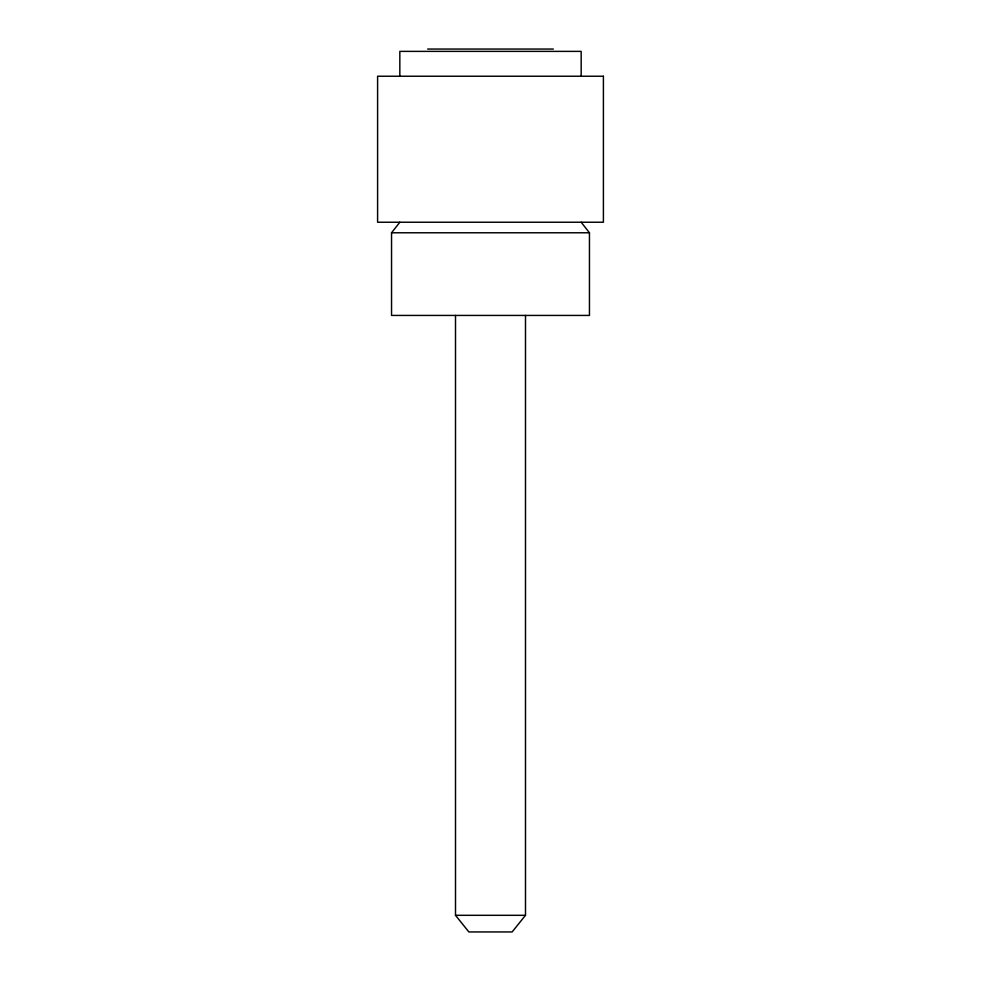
<?xml version="1.0" encoding="UTF-8"?>
<svg xmlns="http://www.w3.org/2000/svg" width="981" height="981" viewBox="0 0 981 981"><rect width="100%" height="100%" fill="white"/><g stroke="black" fill="none" stroke-linecap="round" stroke-linejoin="round"><path stroke-width="1.47" d="M581.169 222.233L589.458 232.779L589.458 315.428L391.542 315.428L391.542 232.779L399.831 222.233M525.497 315.428L525.497 915.31L512.131 931.95L468.869 931.95L455.503 915.31L455.503 315.428M427.655 49.05L553.345 49.05M391.542 232.779L589.458 232.779M455.503 915.31L525.497 915.31M581.169 76.236L581.169 51.38L399.831 51.38L399.831 76.236M603.401 76.236L377.599 76.236L377.599 222.233L603.401 222.233L603.401 76.236"/></g></svg>
